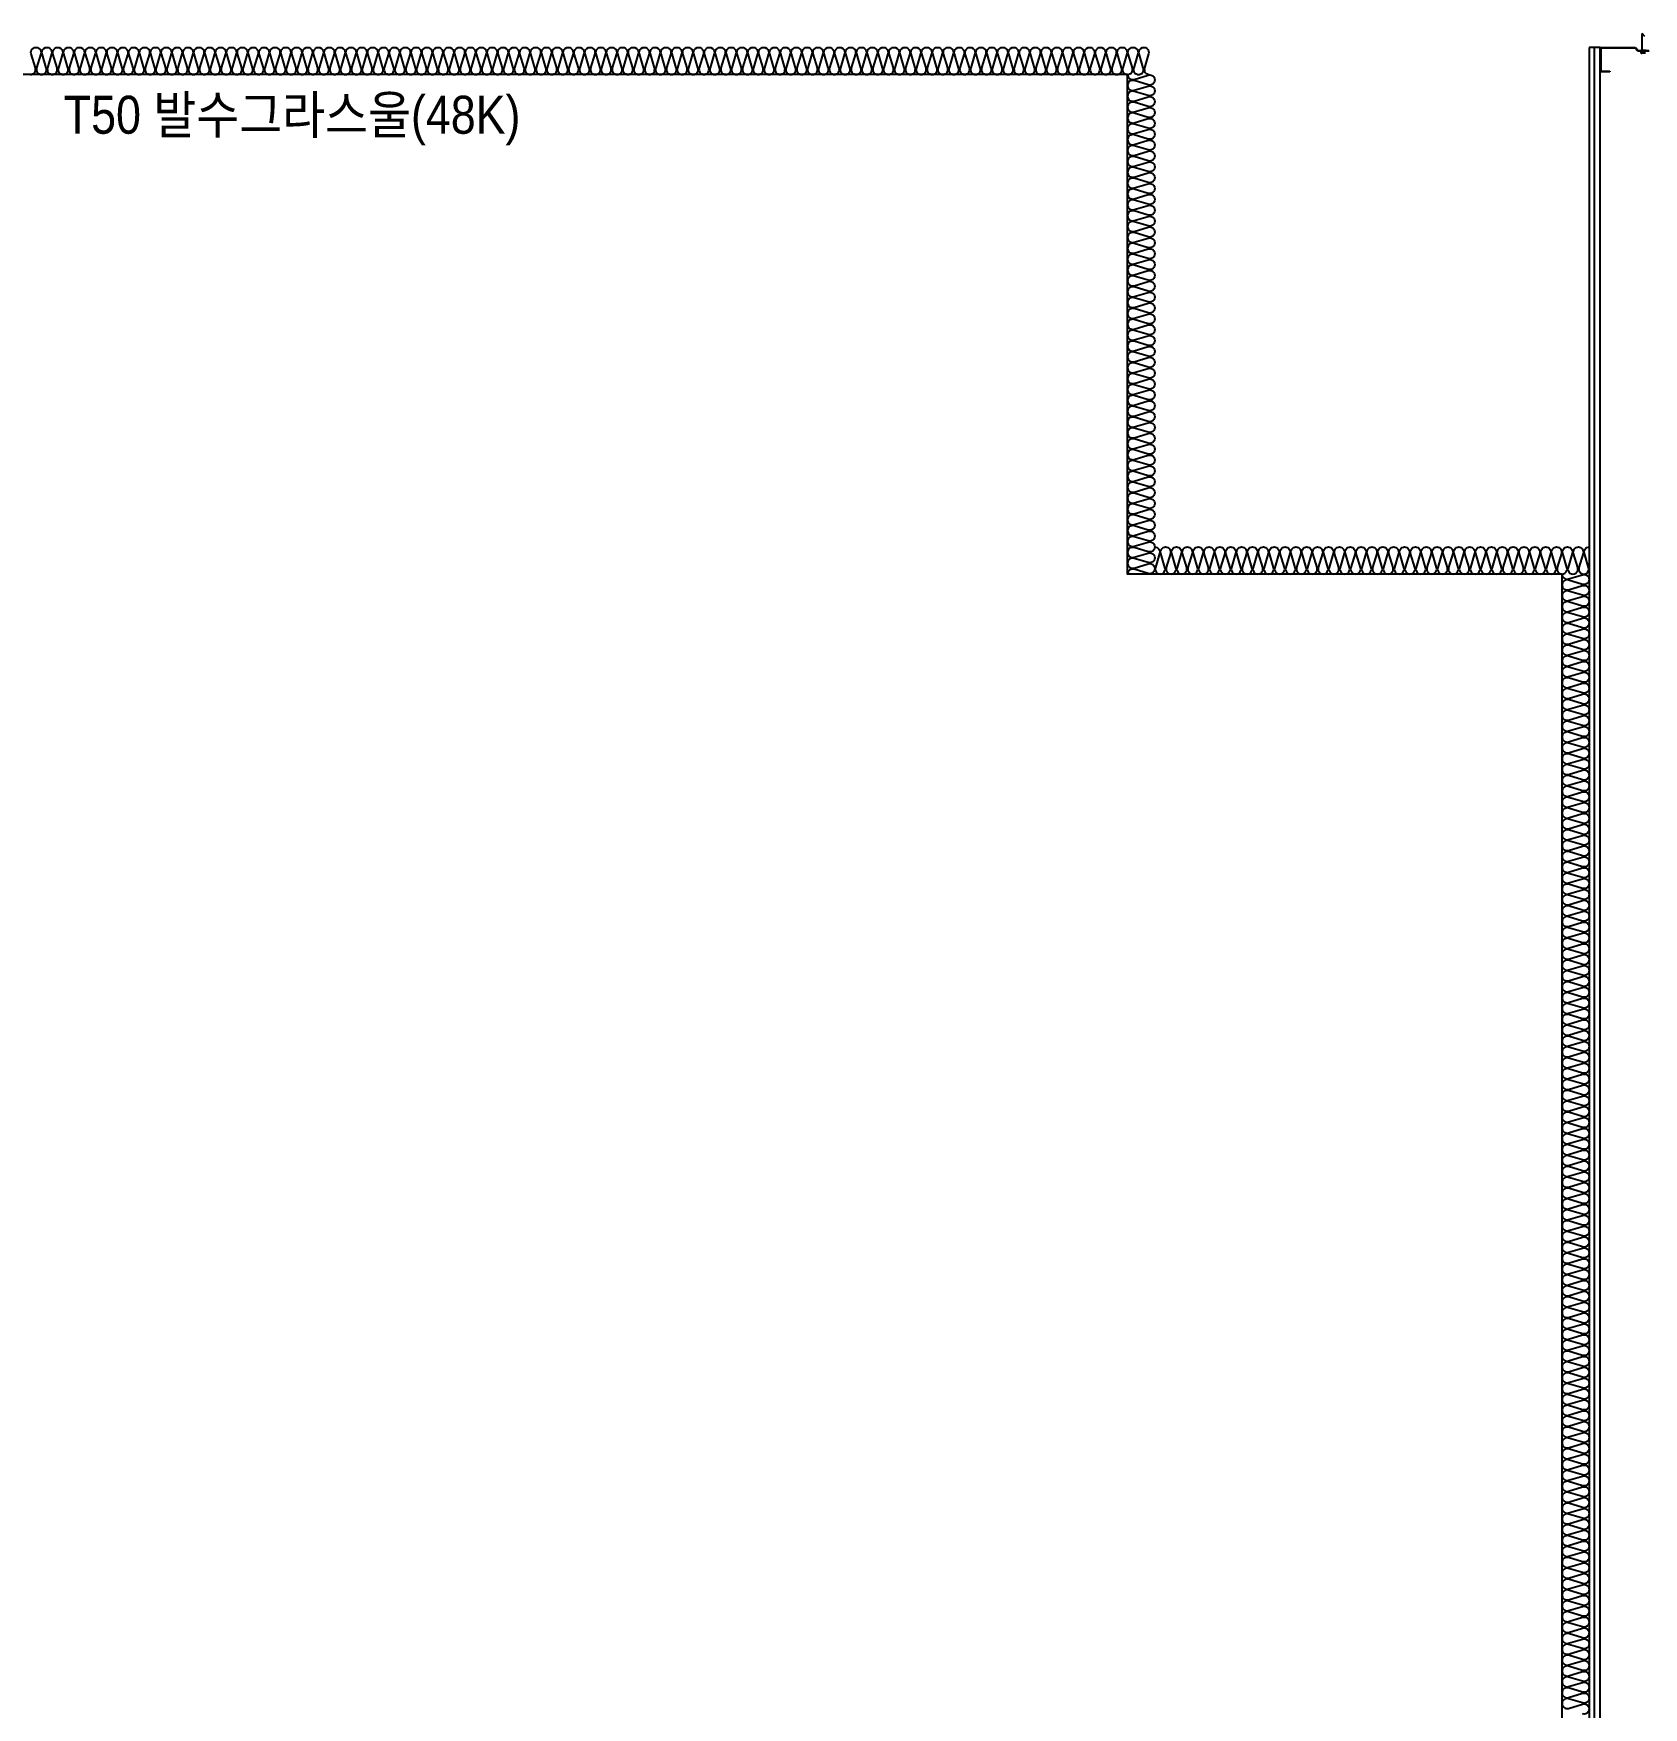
# Model space of a CAD drawing. Header units: millimetres. Extents: x 19868 to 801382, y -4805 to 85279.
# Drawn here: x 152174 to 155138, y 63842 to 66925 of the extents above; entities that cross this region are included whole.
import ezdxf
from ezdxf.enums import TextEntityAlignment as Align

# ---------------------------------------------------------------- set-up
doc = ezdxf.new("R2010")
doc.units = ezdxf.units.MM
doc.header["$LTSCALE"] = 250
for name, color, linetype in [('8입면선', 8, 'Continuous'), ('A-WALL-D', 7, 'Continuous'), ('GAGAM-DT', 7, 'Continuous'), ('ISL', 251, 'Continuous'), ('입면', 7, 'Continuous')]:
    doc.layers.add(name, color=color, linetype=linetype)
doc.layers.add('NOPLOT-단열', color=225, linetype='Continuous', plot=False)
doc.styles.add('Gdim', font='')
doc.styles.get('Gdim').set_extended_font_data('Dotum')

# ---------------------------------------------------------------- blocks, each defined once
blk = doc.blocks.new('*U114')
at = {"layer": '8입면선', "color": 8}
blk.add_line((3316397.6, 472011.4), (3316397.6, 478631.4), dxfattribs=at)
at = {"layer": 'A-WALL-D'}
for p, q in [((3316387.6, 478631.4), (3316387.6, 472011.4)), ((3316407.6, 478631.4), (3316387.6, 478631.4)), ((3316407.6, 472021.4), (3316407.6, 478631.4))]:
    blk.add_line(p, q, dxfattribs=at)
at = {"layer": 'GAGAM-DT', "color": 8}
for p, q in [((3316485.3, 478625.6), (3316485.3, 478657)), ((3316490.3, 478651.5), (3316485.3, 478657)), ((3316492.7, 478625.6), (3316482.8, 478625.6)), ((3316482.8, 478625.6), (3316482.8, 478622.1)), ((3316491.2, 478620.6), (3316484.3, 478620.6)), ((3316485.3, 478625.6), (3316485.3, 478620.6))]:
    blk.add_line(p, q, dxfattribs=at)
blk.add_arc((3316484.3, 478622.1), 1.51, 180, 270, dxfattribs=at)
at = {"layer": '입면', "color": 6}
for p, q in [((3316407.6, 478586.4), (3316407.6, 478631.4)), ((3316407.6, 478631.4), (3316472.9, 478631.4)), ((3316472.4, 478630.2), (3316408.8, 478630.2)), ((3316408.8, 478630.2), (3316408.8, 478587.6)), ((3316477.4, 478624.4), (3316472.4, 478630.2)), ((3316472.9, 478631.4), (3316477.9, 478625.6)), ((3316497.8, 478624.4), (3316477.4, 478624.4)), ((3316477.9, 478625.6), (3316497.3, 478625.6)), ((3316408.8, 478587.6), (3316425.4, 478587.6)), ((3316425.4, 478587.6), (3316425.4, 478586.4)), ((3316425.4, 478586.4), (3316407.6, 478586.4))]:
    blk.add_line(p, q, dxfattribs=at)

msp = doc.modelspace()

# ---------------------------------------------------------------- linework, layer by layer
at = {"layer": 'ISL'}
for points in [[(152168.2, 66848.9, 0.509267), (152177, 66861.1), (152169.4, 66886.8, -1.372593), (152187, 66886.8), (152179.4, 66861.1, 0.509267), (152188.2, 66848.9, 0.509267), (152197, 66861.1), (152189.4, 66886.8, -1.372593), (152207, 66886.8), (152199.4, 66861.1, 0.509267), (152208.2, 66848.9, 0.509267), (152217, 66861.1), (152209.4, 66886.8, -1.372593), (152227, 66886.8), (152219.4, 66861.1, 0.509267), (152228.2, 66848.9, 0.509267), (152237, 66861.1), (152229.4, 66886.8, -1.372593), (152247, 66886.8), (152239.4, 66861.1, 0.509267), (152248.2, 66848.9, 0.509267), (152257, 66861.1), (152249.4, 66886.8, -1.372593), (152267, 66886.8), (152259.4, 66861.1, 0.509267), (152268.2, 66848.9, 0.509267), (152277, 66861.1), (152269.4, 66886.8, -1.372593), (152287, 66886.8), (152279.4, 66861.1, 0.509267), (152288.2, 66848.9, 0.509267), (152297, 66861.1), (152289.4, 66886.8, -1.372593), (152307, 66886.8), (152299.4, 66861.1, 0.509267), (152308.2, 66848.9, 0.509267), (152317, 66861.1), (152309.4, 66886.8, -1.372593), (152327, 66886.8), (152319.4, 66861.1, 0.509267), (152328.2, 66848.9, 0.509267), (152337, 66861.1), (152329.4, 66886.8, -1.372593), (152347, 66886.8), (152339.4, 66861.1, 0.509267), (152348.2, 66848.9, 0.509267), (152357, 66861.1), (152349.4, 66886.8, -1.372593), (152367, 66886.8), (152359.4, 66861.1, 0.509267), (152368.2, 66848.9, 0.509267), (152377, 66861.1), (152369.4, 66886.8, -1.372593), (152387, 66886.8), (152379.4, 66861.1, 0.509267), (152388.2, 66848.9, 0.509267), (152397, 66861.1), (152389.4, 66886.8, -1.372593), (152407, 66886.8), (152399.4, 66861.1, 0.509267), (152408.2, 66848.9, 0.509267), (152417, 66861.1), (152409.4, 66886.8, -1.372593), (152427, 66886.8), (152419.4, 66861.1, 0.509267), (152428.2, 66848.9, 0.509267), (152437, 66861.1), (152429.4, 66886.8, -1.372593), (152447, 66886.8), (152439.4, 66861.1, 0.509267), (152448.2, 66848.9, 0.509267), (152457, 66861.1), (152449.4, 66886.8, -1.372593), (152467, 66886.8), (152459.4, 66861.1, 0.509267), (152468.2, 66848.9, 0.509267), (152477, 66861.1), (152469.4, 66886.8, -1.372593), (152487, 66886.8), (152479.4, 66861.1, 0.509267), (152488.2, 66848.9, 0.509267), (152497, 66861.1), (152489.4, 66886.8, -1.372593), (152507, 66886.8), (152499.4, 66861.1, 0.509267), (152508.2, 66848.9, 0.509267), (152517, 66861.1), (152509.4, 66886.8, -1.372593), (152527, 66886.8), (152519.4, 66861.1, 0.509267), (152528.2, 66848.9, 0.509267), (152537, 66861.1), (152529.4, 66886.8, -1.372593), (152547, 66886.8), (152539.4, 66861.1, 0.509267), (152548.2, 66848.9, 0.509267), (152557, 66861.1), (152549.4, 66886.8, -1.372593), (152567, 66886.8), (152559.4, 66861.1, 0.509267), (152568.2, 66848.9, 0.509267), (152577, 66861.1), (152569.4, 66886.8, -1.372593), (152587, 66886.8), (152579.4, 66861.1, 0.509267), (152588.2, 66848.9, 0.509267), (152597, 66861.1), (152589.4, 66886.8, -1.372593), (152607, 66886.8), (152599.4, 66861.1, 0.509267), (152608.2, 66848.9, 0.509267), (152617, 66861.1), (152609.4, 66886.8, -1.372593), (152627, 66886.8), (152619.4, 66861.1, 0.509267), (152628.2, 66848.9, 0.509267), (152637, 66861.1), (152629.4, 66886.8, -1.372593), (152647, 66886.8), (152639.4, 66861.1, 0.509267), (152648.2, 66848.9, 0.509267), (152657, 66861.1), (152649.4, 66886.8, -1.372593), (152667, 66886.8), (152659.4, 66861.1, 0.509267), (152668.2, 66848.9, 0.509267), (152677, 66861.1), (152669.4, 66886.8, -1.372593), (152687, 66886.8), (152679.4, 66861.1, 0.509267), (152688.2, 66848.9, 0.509267), (152697, 66861.1), (152689.4, 66886.8, -1.372593), (152707, 66886.8), (152699.4, 66861.1, 0.509267), (152708.2, 66848.9, 0.509267), (152717, 66861.1), (152709.4, 66886.8, -1.372593), (152727, 66886.8), (152719.4, 66861.1, 0.509267), (152728.2, 66848.9, 0.509267), (152737, 66861.1), (152729.4, 66886.8, -1.372593), (152747, 66886.8), (152739.4, 66861.1, 0.509267), (152748.2, 66848.9, 0.509267), (152757, 66861.1), (152749.4, 66886.8, -1.372593), (152767, 66886.8), (152759.4, 66861.1, 0.509267), (152768.2, 66848.9, 0.509267), (152777, 66861.1), (152769.4, 66886.8, -1.372593), (152787, 66886.8), (152779.4, 66861.1, 0.509267), (152788.2, 66848.9, 0.509267), (152797, 66861.1), (152789.4, 66886.8, -1.372593), (152807, 66886.8), (152799.4, 66861.1, 0.509267), (152808.2, 66848.9, 0.509267), (152817, 66861.1), (152809.4, 66886.8, -1.372593), (152827, 66886.8), (152819.4, 66861.1, 0.509267), (152828.2, 66848.9, 0.509267), (152837, 66861.1), (152829.4, 66886.8, -1.372593), (152847, 66886.8), (152839.4, 66861.1, 0.509267), (152848.2, 66848.9, 0.509267), (152857, 66861.1), (152849.4, 66886.8, -1.372593), (152867, 66886.8), (152859.4, 66861.1, 0.509267), (152868.2, 66848.9, 0.509267), (152877, 66861.1), (152869.4, 66886.8, -1.372593), (152887, 66886.8), (152879.4, 66861.1, 0.509267), (152888.2, 66848.9, 0.509267), (152897, 66861.1), (152889.4, 66886.8, -1.372593), (152907, 66886.8), (152899.4, 66861.1, 0.509267), (152908.2, 66848.9, 0.509267), (152917, 66861.1), (152909.4, 66886.8, -1.372593), (152927, 66886.8), (152919.4, 66861.1, 0.509267), (152928.2, 66848.9, 0.509267), (152937, 66861.1), (152929.4, 66886.8, -1.372593), (152947, 66886.8), (152939.4, 66861.1, 0.509267), (152948.2, 66848.9, 0.509267), (152957, 66861.1), (152949.4, 66886.8, -1.372593), (152967, 66886.8), (152959.4, 66861.1, 0.509267), (152968.2, 66848.9, 0.509267), (152977, 66861.1), (152969.4, 66886.8, -1.372593), (152987, 66886.8), (152979.4, 66861.1, 0.509267), (152988.2, 66848.9, 0.509267), (152997, 66861.1), (152989.4, 66886.8, -1.372593), (153007, 66886.8), (152999.4, 66861.1, 0.509267), (153008.2, 66848.9, 0.509267), (153017, 66861.1), (153009.4, 66886.8, -1.372593), (153027, 66886.8), (153019.4, 66861.1, 0.509267), (153028.2, 66848.9, 0.509267), (153037, 66861.1), (153029.4, 66886.8, -1.372593), (153047, 66886.8), (153039.4, 66861.1, 0.509267), (153048.2, 66848.9, 0.509267), (153057, 66861.1), (153049.4, 66886.8, -1.372593), (153067, 66886.8), (153059.4, 66861.1, 0.509267), (153068.2, 66848.9, 0.509267), (153077, 66861.1), (153069.4, 66886.8, -1.372593), (153087, 66886.8), (153079.4, 66861.1, 0.509267), (153088.2, 66848.9, 0.509267), (153097, 66861.1), (153089.4, 66886.8, -1.372593), (153107, 66886.8), (153099.4, 66861.1, 0.509267), (153108.2, 66848.9, 0.509267), (153117, 66861.1), (153109.4, 66886.8, -1.372593), (153127, 66886.8), (153119.4, 66861.1, 0.509267), (153128.2, 66848.9, 0.509267), (153137, 66861.1), (153129.4, 66886.8, -1.372593), (153147, 66886.8), (153139.4, 66861.1, 0.509267), (153148.2, 66848.9, 0.509267), (153157, 66861.1), (153149.4, 66886.8, -1.372593), (153167, 66886.8), (153159.4, 66861.1, 0.509267), (153168.2, 66848.9, 0.509267), (153177, 66861.1), (153169.4, 66886.8, -1.372593), (153187, 66886.8), (153179.4, 66861.1, 0.509267), (153188.2, 66848.9, 0.509267), (153197, 66861.1), (153189.4, 66886.8, -1.372593), (153207, 66886.8), (153199.4, 66861.1, 0.509267), (153208.2, 66848.9, 0.509267), (153217, 66861.1), (153209.4, 66886.8, -1.372593), (153227, 66886.8), (153219.4, 66861.1, 0.509267), (153228.2, 66848.9, 0.509267), (153237, 66861.1), (153229.4, 66886.8, -1.372593), (153247, 66886.8), (153239.4, 66861.1, 0.509267), (153248.2, 66848.9, 0.509267), (153257, 66861.1), (153249.4, 66886.8, -1.372593), (153267, 66886.8), (153259.4, 66861.1, 0.509267), (153268.2, 66848.9, 0.509267), (153277, 66861.1), (153269.4, 66886.8, -1.372593), (153287, 66886.8), (153279.4, 66861.1, 0.509267), (153288.2, 66848.9, 0.509267), (153297, 66861.1), (153289.4, 66886.8, -1.372593), (153307, 66886.8), (153299.4, 66861.1, 0.509267), (153308.2, 66848.9, 0.509267), (153317, 66861.1), (153309.4, 66886.8, -1.372593), (153327, 66886.8), (153319.4, 66861.1, 0.509267), (153328.2, 66848.9, 0.509267), (153337, 66861.1), (153329.4, 66886.8, -1.372593), (153347, 66886.8), (153339.4, 66861.1, 0.509267), (153348.2, 66848.9, 0.509267), (153357, 66861.1), (153349.4, 66886.8, -1.372593), (153367, 66886.8), (153359.4, 66861.1, 0.509267), (153368.2, 66848.9, 0.509267), (153377, 66861.1), (153369.4, 66886.8, -1.372593), (153387, 66886.8), (153379.4, 66861.1, 0.509267), (153388.2, 66848.9, 0.509267), (153397, 66861.1), (153389.4, 66886.8, -1.372593), (153407, 66886.8), (153399.4, 66861.1, 0.509267), (153408.2, 66848.9, 0.509267), (153417, 66861.1), (153409.4, 66886.8, -1.372593), (153427, 66886.8), (153419.4, 66861.1, 0.509267), (153428.2, 66848.9, 0.509267), (153437, 66861.1), (153429.4, 66886.8, -1.372593), (153447, 66886.8), (153439.4, 66861.1, 0.509267), (153448.2, 66848.9, 0.509267), (153457, 66861.1), (153449.4, 66886.8, -1.372593), (153467, 66886.8), (153459.4, 66861.1, 0.509267), (153468.2, 66848.9, 0.509267), (153477, 66861.1), (153469.4, 66886.8, -1.372593), (153487, 66886.8), (153479.4, 66861.1, 0.509267), (153488.2, 66848.9, 0.509267), (153497, 66861.1), (153489.4, 66886.8, -1.372593), (153507, 66886.8), (153499.4, 66861.1, 0.509267), (153508.2, 66848.9, 0.509267), (153517, 66861.1), (153509.4, 66886.8, -1.372593), (153527, 66886.8), (153519.4, 66861.1, 0.509267), (153528.2, 66848.9, 0.509267), (153537, 66861.1), (153529.4, 66886.8, -1.372593), (153547, 66886.8), (153539.4, 66861.1, 0.509267), (153548.2, 66848.9, 0.509267), (153557, 66861.1), (153549.4, 66886.8, -1.372593), (153567, 66886.8), (153559.4, 66861.1, 0.509267), (153568.2, 66848.9, 0.509267), (153577, 66861.1), (153569.4, 66886.8, -1.372593), (153587, 66886.8), (153579.4, 66861.1, 0.509267), (153588.2, 66848.9, 0.509267), (153597, 66861.1), (153589.4, 66886.8, -1.372593), (153607, 66886.8), (153599.4, 66861.1, 0.509267), (153608.2, 66848.9, 0.509267), (153617, 66861.1), (153609.4, 66886.8, -1.372593), (153627, 66886.8), (153619.4, 66861.1, 0.509267), (153628.2, 66848.9, 0.509267), (153637, 66861.1), (153629.4, 66886.8, -1.372593), (153647, 66886.8), (153639.4, 66861.1, 0.509267), (153648.2, 66848.9, 0.509267), (153657, 66861.1), (153649.4, 66886.8, -1.372593), (153667, 66886.8), (153659.4, 66861.1, 0.509267), (153668.2, 66848.9, 0.509267), (153677, 66861.1), (153669.4, 66886.8, -1.372593), (153687, 66886.8), (153679.4, 66861.1, 0.509267), (153688.2, 66848.9, 0.509267), (153697, 66861.1), (153689.4, 66886.8, -1.372593), (153707, 66886.8), (153699.4, 66861.1, 0.509267), (153708.2, 66848.9, 0.509267), (153717, 66861.1), (153709.4, 66886.8, -1.372593), (153727, 66886.8), (153719.4, 66861.1, 0.509267), (153728.2, 66848.9, 0.509267), (153737, 66861.1), (153729.4, 66886.8, -1.372593), (153747, 66886.8), (153739.4, 66861.1, 0.509267), (153748.2, 66848.9, 0.509267), (153757, 66861.1), (153749.4, 66886.8, -1.372593), (153767, 66886.8), (153759.4, 66861.1, 0.509267), (153768.2, 66848.9, 0.509267), (153777, 66861.1), (153769.4, 66886.8, -1.372593), (153787, 66886.8), (153779.4, 66861.1, 0.509267), (153788.2, 66848.9, 0.509267), (153797, 66861.1), (153789.4, 66886.8, -1.372593), (153807, 66886.8), (153799.4, 66861.1, 0.509267), (153808.2, 66848.9, 0.509267), (153817, 66861.1), (153809.4, 66886.8, -1.372593), (153827, 66886.8), (153819.4, 66861.1, 0.509267), (153828.2, 66848.9, 0.509267), (153837, 66861.1), (153829.4, 66886.8, -1.372593), (153847, 66886.8), (153839.4, 66861.1, 0.509267), (153848.2, 66848.9, 0.509267), (153857, 66861.1), (153849.4, 66886.8, -1.372593), (153867, 66886.8), (153859.4, 66861.1, 0.509267), (153868.2, 66848.9, 0.509267), (153877, 66861.1), (153869.4, 66886.8, -1.372593), (153887, 66886.8), (153879.4, 66861.1, 0.509267), (153888.2, 66848.9, 0.509267), (153897, 66861.1), (153889.4, 66886.8, -1.372593), (153907, 66886.8), (153899.4, 66861.1, 0.509267), (153908.2, 66848.9, 0.509267), (153917, 66861.1), (153909.4, 66886.8, -1.372593), (153927, 66886.8), (153919.4, 66861.1, 0.509267), (153928.2, 66848.9, 0.509267), (153937, 66861.1), (153929.4, 66886.8, -1.372593), (153947, 66886.8), (153939.4, 66861.1, 0.509267), (153948.2, 66848.9, 0.509267), (153957, 66861.1), (153949.4, 66886.8, -1.372593), (153967, 66886.8), (153959.4, 66861.1, 0.509267), (153968.2, 66848.9, 0.509267), (153977, 66861.1), (153969.4, 66886.8, -1.372593), (153987, 66886.8), (153979.4, 66861.1, 0.509267), (153988.2, 66848.9, 0.509267), (153997, 66861.1), (153989.4, 66886.8, -1.372593), (154007, 66886.8), (153999.4, 66861.1, 0.509267), (154008.2, 66848.9, 0.509267), (154017, 66861.1), (154009.4, 66886.8, -1.372593), (154027, 66886.8), (154019.4, 66861.1, 0.509267), (154028.2, 66848.9, 0.509267), (154037, 66861.1), (154029.4, 66886.8, -1.372593), (154047, 66886.8), (154039.4, 66861.1, 0.509267), (154048.2, 66848.9, 0.509267), (154057, 66861.1), (154049.4, 66886.8, -1.372593), (154067, 66886.8), (154059.4, 66861.1, 0.509267), (154068.2, 66848.9, 0.509267), (154077, 66861.1), (154069.4, 66886.8, -1.372593), (154087, 66886.8), (154079.4, 66861.1, 0.509267), (154088.2, 66848.9, 0.509267), (154097, 66861.1), (154089.4, 66886.8, -1.372593), (154107, 66886.8), (154099.4, 66861.1, 0.509267), (154108.2, 66848.9, 0.509267), (154117, 66861.1), (154109.4, 66886.8, -1.372593), (154127, 66886.8), (154119.4, 66861.1, 0.509267), (154128.2, 66848.9, 0.509267), (154137, 66861.1), (154129.4, 66886.8, -1.372593), (154147, 66886.8), (154139.4, 66861.1, 0.509267), (154148.2, 66848.9, 0.509267), (154157, 66861.1), (154149.4, 66886.8, -1.372593), (154167, 66886.8), (154159.4, 66861.1, 0.509267), (154168.2, 66848.9, 0.509267), (154177, 66861.1), (154169.4, 66886.8, -1.372593), (154187, 66886.8), (154179.4, 66861.1, 0.509267), (154188.2, 66848.9, 0.509267), (154197, 66861.1), (154189.4, 66886.8, -1.372593), (154207, 66886.8), (154199.4, 66861.1, 0.509267), (154208.2, 66848.9, 0.509267), (154217, 66861.1), (154209.4, 66886.8, -1.372593), (154227, 66886.8), (154219.4, 66861.1, 0.509267), (154228.2, 66848.9)], [(154188.2, 66848.9, 0.509267), (154200.3, 66840.1), (154226.1, 66847.8, -1.372593), (154226.1, 66830.1), (154200.3, 66837.8, 0.509267), (154188.2, 66828.9, 0.509267), (154200.3, 66820.1), (154226.1, 66827.8, -1.372593), (154226.1, 66810.1), (154200.3, 66817.8, 0.509267), (154188.2, 66808.9, 0.509267), (154200.3, 66800.1), (154226.1, 66807.8, -1.372593), (154226.1, 66790.1), (154200.3, 66797.8, 0.509267), (154188.2, 66788.9, 0.509267), (154200.3, 66780.1), (154226.1, 66787.8, -1.372593), (154226.1, 66770.1), (154200.3, 66777.8, 0.509267), (154188.2, 66768.9, 0.509267), (154200.3, 66760.1), (154226.1, 66767.8, -1.372593), (154226.1, 66750.1), (154200.3, 66757.8, 0.509267), (154188.2, 66748.9, 0.509267), (154200.3, 66740.1), (154226.1, 66747.8, -1.372593), (154226.1, 66730.1), (154200.3, 66737.8, 0.509267), (154188.2, 66728.9, 0.509267), (154200.3, 66720.1), (154226.1, 66727.8, -1.372593), (154226.1, 66710.1), (154200.3, 66717.8, 0.509267), (154188.2, 66708.9, 0.509267), (154200.3, 66700.1), (154226.1, 66707.8, -1.372593), (154226.1, 66690.1), (154200.3, 66697.8, 0.509267), (154188.2, 66688.9, 0.509267), (154200.3, 66680.1), (154226.1, 66687.8, -1.372593), (154226.1, 66670.1), (154200.3, 66677.8, 0.509267), (154188.2, 66668.9, 0.509267), (154200.3, 66660.1), (154226.1, 66667.8, -1.372593), (154226.1, 66650.1), (154200.3, 66657.8, 0.509267), (154188.2, 66648.9, 0.509267), (154200.3, 66640.1), (154226.1, 66647.8, -1.372593), (154226.1, 66630.1), (154200.3, 66637.8, 0.509267), (154188.2, 66628.9, 0.509267), (154200.3, 66620.1), (154226.1, 66627.8, -1.372593), (154226.1, 66610.1), (154200.3, 66617.8, 0.509267), (154188.2, 66608.9, 0.509267), (154200.3, 66600.1), (154226.1, 66607.8, -1.372593), (154226.1, 66590.1), (154200.3, 66597.8, 0.509267), (154188.2, 66588.9, 0.509267), (154200.3, 66580.1), (154226.1, 66587.8, -1.372593), (154226.1, 66570.1), (154200.3, 66577.8, 0.509267), (154188.2, 66568.9, 0.509267), (154200.3, 66560.1), (154226.1, 66567.8, -1.372593), (154226.1, 66550.1), (154200.3, 66557.8, 0.509267), (154188.2, 66548.9, 0.509267), (154200.3, 66540.1), (154226.1, 66547.8, -1.372593), (154226.1, 66530.1), (154200.3, 66537.8, 0.509267), (154188.2, 66528.9, 0.509267), (154200.3, 66520.1), (154226.1, 66527.8, -1.372593), (154226.1, 66510.1), (154200.3, 66517.8, 0.509267), (154188.2, 66508.9, 0.509267), (154200.3, 66500.1), (154226.1, 66507.8, -1.372593), (154226.1, 66490.1), (154200.3, 66497.8, 0.509267), (154188.2, 66488.9, 0.509267), (154200.3, 66480.1), (154226.1, 66487.8, -1.372593), (154226.1, 66470.1), (154200.3, 66477.8, 0.509267), (154188.2, 66468.9, 0.509267), (154200.3, 66460.1), (154226.1, 66467.8, -1.372593), (154226.1, 66450.1), (154200.3, 66457.8, 0.509267), (154188.2, 66448.9, 0.509267), (154200.3, 66440.1), (154226.1, 66447.8, -1.372593), (154226.1, 66430.1), (154200.3, 66437.8, 0.509267), (154188.2, 66428.9, 0.509267), (154200.3, 66420.1), (154226.1, 66427.8, -1.372593), (154226.1, 66410.1), (154200.3, 66417.8, 0.509267), (154188.2, 66408.9, 0.509267), (154200.3, 66400.1), (154226.1, 66407.8, -1.372593), (154226.1, 66390.1), (154200.3, 66397.8, 0.509267), (154188.2, 66388.9, 0.509267), (154200.3, 66380.1), (154226.1, 66387.8, -1.372593), (154226.1, 66370.1), (154200.3, 66377.8, 0.509267), (154188.2, 66368.9, 0.509267), (154200.3, 66360.1), (154226.1, 66367.8, -1.372593), (154226.1, 66350.1), (154200.3, 66357.8, 0.509267), (154188.2, 66348.9, 0.509267), (154200.3, 66340.1), (154226.1, 66347.8, -1.372593), (154226.1, 66330.1), (154200.3, 66337.8, 0.509267), (154188.2, 66328.9, 0.509267), (154200.3, 66320.1), (154226.1, 66327.8, -1.372593), (154226.1, 66310.1), (154200.3, 66317.8, 0.509267), (154188.2, 66308.9, 0.509267), (154200.3, 66300.1), (154226.1, 66307.8, -1.372593), (154226.1, 66290.1), (154200.3, 66297.8, 0.509267), (154188.2, 66288.9, 0.509267), (154200.3, 66280.1), (154226.1, 66287.8, -1.372593), (154226.1, 66270.1), (154200.3, 66277.8, 0.509267), (154188.2, 66268.9, 0.509267), (154200.3, 66260.1), (154226.1, 66267.8, -1.372593), (154226.1, 66250.1), (154200.3, 66257.8, 0.509267), (154188.2, 66248.9, 0.509267), (154200.3, 66240.1), (154226.1, 66247.8, -1.372593), (154226.1, 66230.1), (154200.3, 66237.8, 0.509267), (154188.2, 66228.9, 0.509267), (154200.3, 66220.1), (154226.1, 66227.8, -1.372593), (154226.1, 66210.1), (154200.3, 66217.8, 0.509267), (154188.2, 66208.9, 0.509267), (154200.3, 66200.1), (154226.1, 66207.8, -1.372593), (154226.1, 66190.1), (154200.3, 66197.8, 0.509267), (154188.2, 66188.9, 0.509267), (154200.3, 66180.1), (154226.1, 66187.8, -1.372593), (154226.1, 66170.1), (154200.3, 66177.8, 0.509267), (154188.2, 66168.9, 0.509267), (154200.3, 66160.1), (154226.1, 66167.8, -1.372593), (154226.1, 66150.1), (154200.3, 66157.8, 0.509267), (154188.2, 66148.9, 0.509267), (154200.3, 66140.1), (154226.1, 66147.8, -1.372593), (154226.1, 66130.1), (154200.3, 66137.8, 0.509267), (154188.2, 66128.9, 0.509267), (154200.3, 66120.1), (154226.1, 66127.8, -1.372593), (154226.1, 66110.1), (154200.3, 66117.8, 0.509267), (154188.2, 66108.9, 0.509267), (154200.3, 66100.1), (154226.1, 66107.8, -1.372593), (154226.1, 66090.1), (154200.3, 66097.8, 0.509267), (154188.2, 66088.9, 0.509267), (154200.3, 66080.1), (154226.1, 66087.8, -1.372593), (154226.1, 66070.1), (154200.3, 66077.8, 0.509267), (154188.2, 66068.9, 0.509267), (154200.3, 66060.1), (154226.1, 66067.8, -1.372593), (154226.1, 66050.1), (154200.3, 66057.8, 0.509267), (154188.2, 66048.9, 0.509267), (154200.3, 66040.1), (154226.1, 66047.8, -1.372593), (154226.1, 66030.1), (154200.3, 66037.8, 0.509267), (154188.2, 66028.9, 0.509267), (154200.3, 66020.1), (154226.1, 66027.8, -1.372593), (154226.1, 66010.1), (154200.3, 66017.8, 0.509267), (154188.2, 66008.9, 0.509267), (154200.3, 66000.1), (154226.1, 66007.8, -1.372593), (154226.1, 65990.1), (154200.3, 65997.8, 0.509267), (154188.2, 65988.9, 0.509267), (154200.3, 65980.1), (154226.1, 65987.8, -1.372593), (154226.1, 65970.1), (154200.3, 65977.8, 0.509267), (154188.2, 65968.9, 0.509267), (154200.3, 65960.1), (154226.1, 65967.8, -1.372593), (154226.1, 65950.1), (154200.3, 65957.8, 0.509267), (154188.2, 65948.9, 0.509267), (154200.3, 65940.1), (154226.1, 65947.8, -1.372593), (154226.1, 65930.1), (154200.3, 65937.8, 0.509267), (154188.2, 65928.9)], [(154238.2, 65978.9, -0.509267), (154247, 65966.8), (154239.4, 65941.1, 1.372593), (154257, 65941.1), (154249.4, 65966.8, -0.509267), (154258.2, 65978.9, -0.509267), (154267, 65966.8), (154259.4, 65941.1, 1.372593), (154277, 65941.1), (154269.4, 65966.8, -0.509267), (154278.2, 65978.9, -0.509267), (154287, 65966.8), (154279.4, 65941.1, 1.372593), (154297, 65941.1), (154289.4, 65966.8, -0.509267), (154298.2, 65978.9, -0.509267), (154307, 65966.8), (154299.4, 65941.1, 1.372593), (154317, 65941.1), (154309.4, 65966.8, -0.509267), (154318.2, 65978.9, -0.509267), (154327, 65966.8), (154319.4, 65941.1, 1.372593), (154337, 65941.1), (154329.4, 65966.8, -0.509267), (154338.2, 65978.9, -0.509267), (154347, 65966.8), (154339.4, 65941.1, 1.372593), (154357, 65941.1), (154349.4, 65966.8, -0.509267), (154358.2, 65978.9, -0.509267), (154367, 65966.8), (154359.4, 65941.1, 1.372593), (154377, 65941.1), (154369.4, 65966.8, -0.509267), (154378.2, 65978.9, -0.509267), (154387, 65966.8), (154379.4, 65941.1, 1.372593), (154397, 65941.1), (154389.4, 65966.8, -0.509267), (154398.2, 65978.9, -0.509267), (154407, 65966.8), (154399.4, 65941.1, 1.372593), (154417, 65941.1), (154409.4, 65966.8, -0.509267), (154418.2, 65978.9, -0.509267), (154427, 65966.8), (154419.4, 65941.1, 1.372593), (154437, 65941.1), (154429.4, 65966.8, -0.509267), (154438.2, 65978.9, -0.509267), (154447, 65966.8), (154439.4, 65941.1, 1.372593), (154457, 65941.1), (154449.4, 65966.8, -0.509267), (154458.2, 65978.9, -0.509267), (154467, 65966.8), (154459.4, 65941.1, 1.372593), (154477, 65941.1), (154469.4, 65966.8, -0.509267), (154478.2, 65978.9, -0.509267), (154487, 65966.8), (154479.4, 65941.1, 1.372593), (154497, 65941.1), (154489.4, 65966.8, -0.509267), (154498.2, 65978.9, -0.509267), (154507, 65966.8), (154499.4, 65941.1, 1.372593), (154517, 65941.1), (154509.4, 65966.8, -0.509267), (154518.2, 65978.9, -0.509267), (154527, 65966.8), (154519.4, 65941.1, 1.372593), (154537, 65941.1), (154529.4, 65966.8, -0.509267), (154538.2, 65978.9, -0.509267), (154547, 65966.8), (154539.4, 65941.1, 1.372593), (154557, 65941.1), (154549.4, 65966.8, -0.509267), (154558.2, 65978.9, -0.509267), (154567, 65966.8), (154559.4, 65941.1, 1.372593), (154577, 65941.1), (154569.4, 65966.8, -0.509267), (154578.2, 65978.9, -0.509267), (154587, 65966.8), (154579.4, 65941.1, 1.372593), (154597, 65941.1), (154589.4, 65966.8, -0.509267), (154598.2, 65978.9, -0.509267), (154607, 65966.8), (154599.4, 65941.1, 1.372593), (154617, 65941.1), (154609.4, 65966.8, -0.509267), (154618.2, 65978.9, -0.509267), (154627, 65966.8), (154619.4, 65941.1, 1.372593), (154637, 65941.1), (154629.4, 65966.8, -0.509267), (154638.2, 65978.9, -0.509267), (154647, 65966.8), (154639.4, 65941.1, 1.372593), (154657, 65941.1), (154649.4, 65966.8, -0.509267), (154658.2, 65978.9, -0.509267), (154667, 65966.8), (154659.4, 65941.1, 1.372593), (154677, 65941.1), (154669.4, 65966.8, -0.509267), (154678.2, 65978.9, -0.509267), (154687, 65966.8), (154679.4, 65941.1, 1.372593), (154697, 65941.1), (154689.4, 65966.8, -0.509267), (154698.2, 65978.9, -0.509267), (154707, 65966.8), (154699.4, 65941.1, 1.372593), (154717, 65941.1), (154709.4, 65966.8, -0.509267), (154718.2, 65978.9, -0.509267), (154727, 65966.8), (154719.4, 65941.1, 1.372593), (154737, 65941.1), (154729.4, 65966.8, -0.509267), (154738.2, 65978.9, -0.509267), (154747, 65966.8), (154739.4, 65941.1, 1.372593), (154757, 65941.1), (154749.4, 65966.8, -0.509267), (154758.2, 65978.9, -0.509267), (154767, 65966.8), (154759.4, 65941.1, 1.372593), (154777, 65941.1), (154769.4, 65966.8, -0.509267), (154778.2, 65978.9, -0.509267), (154787, 65966.8), (154779.4, 65941.1, 1.372593), (154797, 65941.1), (154789.4, 65966.8, -0.509267), (154798.2, 65978.9, -0.509267), (154807, 65966.8), (154799.4, 65941.1, 1.372593), (154817, 65941.1), (154809.4, 65966.8, -0.509267), (154818.2, 65978.9, -0.509267), (154827, 65966.8), (154819.4, 65941.1, 1.372593), (154837, 65941.1), (154829.4, 65966.8, -0.509267), (154838.2, 65978.9, -0.509267), (154847, 65966.8), (154839.4, 65941.1, 1.372593), (154857, 65941.1), (154849.4, 65966.8, -0.509267), (154858.2, 65978.9, -0.509267), (154867, 65966.8), (154859.4, 65941.1, 1.372593), (154877, 65941.1), (154869.4, 65966.8, -0.509267), (154878.2, 65978.9, -0.509267), (154887, 65966.8), (154879.4, 65941.1, 1.372593), (154897, 65941.1), (154889.4, 65966.8, -0.509267), (154898.2, 65978.9, -0.509267), (154907, 65966.8), (154899.4, 65941.1, 1.372593), (154917, 65941.1), (154909.4, 65966.8, -0.509267), (154918.2, 65978.9, -0.509267), (154927, 65966.8), (154919.4, 65941.1, 1.372593), (154937, 65941.1), (154929.4, 65966.8, -0.509267), (154938.2, 65978.9, -0.509267), (154947, 65966.8), (154939.4, 65941.1, 1.372593), (154957, 65941.1), (154949.4, 65966.8, -0.509267), (154958.2, 65978.9, -0.509267), (154967, 65966.8), (154959.4, 65941.1, 1.372593), (154977, 65941.1), (154969.4, 65966.8, -0.509267), (154978.2, 65978.9, -0.509267), (154987, 65966.8), (154979.4, 65941.1, 1.372593), (154997, 65941.1), (154989.4, 65966.8, -0.509267), (154998.2, 65978.9, -0.509267), (155007, 65966.8), (154999.4, 65941.1, 1.372593), (155017, 65941.1), (155009.4, 65966.8, -0.509267), (155018.2, 65978.9, -0.509267), (155027, 65966.8), (155019.4, 65941.1, 1.372593), (155037, 65941.1), (155029.4, 65966.8, -0.509267), (155038.2, 65978.9)], [(154988.2, 65928.9, 0.509267), (155000.3, 65920.1), (155026.1, 65927.8, -1.372593), (155026.1, 65910.1), (155000.3, 65917.8, 0.509267), (154988.2, 65908.9, 0.509267), (155000.3, 65900.1), (155026.1, 65907.8, -1.372593), (155026.1, 65890.1), (155000.3, 65897.8, 0.509267), (154988.2, 65888.9, 0.509267), (155000.3, 65880.1), (155026.1, 65887.8, -1.372593), (155026.1, 65870.1), (155000.3, 65877.8, 0.509267), (154988.2, 65868.9, 0.509267), (155000.3, 65860.1), (155026.1, 65867.8, -1.372593), (155026.1, 65850.1), (155000.3, 65857.8, 0.509267), (154988.2, 65848.9, 0.509267), (155000.3, 65840.1), (155026.1, 65847.8, -1.372593), (155026.1, 65830.1), (155000.3, 65837.8, 0.509267), (154988.2, 65828.9, 0.509267), (155000.3, 65820.1), (155026.1, 65827.8, -1.372593), (155026.1, 65810.1), (155000.3, 65817.8, 0.509267), (154988.2, 65808.9, 0.509267), (155000.3, 65800.1), (155026.1, 65807.8, -1.372593), (155026.1, 65790.1), (155000.3, 65797.8, 0.509267), (154988.2, 65788.9, 0.509267), (155000.3, 65780.1), (155026.1, 65787.8, -1.372593), (155026.1, 65770.1), (155000.3, 65777.8, 0.509267), (154988.2, 65768.9, 0.509267), (155000.3, 65760.1), (155026.1, 65767.8, -1.372593), (155026.1, 65750.1), (155000.3, 65757.8, 0.509267), (154988.2, 65748.9, 0.509267), (155000.3, 65740.1), (155026.1, 65747.8, -1.372593), (155026.1, 65730.1), (155000.3, 65737.8, 0.509267), (154988.2, 65728.9, 0.509267), (155000.3, 65720.1), (155026.1, 65727.8, -1.372593), (155026.1, 65710.1), (155000.3, 65717.8, 0.509267), (154988.2, 65708.9, 0.509267), (155000.3, 65700.1), (155026.1, 65707.8, -1.372593), (155026.1, 65690.1), (155000.3, 65697.8, 0.509267), (154988.2, 65688.9, 0.509267), (155000.3, 65680.1), (155026.1, 65687.8, -1.372593), (155026.1, 65670.1), (155000.3, 65677.8, 0.509267), (154988.2, 65668.9, 0.509267), (155000.3, 65660.1), (155026.1, 65667.8, -1.372593), (155026.1, 65650.1), (155000.3, 65657.8, 0.509267), (154988.2, 65648.9, 0.509267), (155000.3, 65640.1), (155026.1, 65647.8, -1.372593), (155026.1, 65630.1), (155000.3, 65637.8, 0.509267), (154988.2, 65628.9, 0.509267), (155000.3, 65620.1), (155026.1, 65627.8, -1.372593), (155026.1, 65610.1), (155000.3, 65617.8, 0.509267), (154988.2, 65608.9, 0.509267), (155000.3, 65600.1), (155026.1, 65607.8, -1.372593), (155026.1, 65590.1), (155000.3, 65597.8, 0.509267), (154988.2, 65588.9, 0.509267), (155000.3, 65580.1), (155026.1, 65587.8, -1.372593), (155026.1, 65570.1), (155000.3, 65577.8, 0.509267), (154988.2, 65568.9, 0.509267), (155000.3, 65560.1), (155026.1, 65567.8, -1.372593), (155026.1, 65550.1), (155000.3, 65557.8, 0.509267), (154988.2, 65548.9, 0.509267), (155000.3, 65540.1), (155026.1, 65547.8, -1.372593), (155026.1, 65530.1), (155000.3, 65537.8, 0.509267), (154988.2, 65528.9, 0.509267), (155000.3, 65520.1), (155026.1, 65527.8, -1.372593), (155026.1, 65510.1), (155000.3, 65517.8, 0.509267), (154988.2, 65508.9, 0.509267), (155000.3, 65500.1), (155026.1, 65507.8, -1.372593), (155026.1, 65490.1), (155000.3, 65497.8, 0.509267), (154988.2, 65488.9, 0.509267), (155000.3, 65480.1), (155026.1, 65487.8, -1.372593), (155026.1, 65470.1), (155000.3, 65477.8, 0.509267), (154988.2, 65468.9, 0.509267), (155000.3, 65460.1), (155026.1, 65467.8, -1.372593), (155026.1, 65450.1), (155000.3, 65457.8, 0.509267), (154988.2, 65448.9, 0.509267), (155000.3, 65440.1), (155026.1, 65447.8, -1.372593), (155026.1, 65430.1), (155000.3, 65437.8, 0.509267), (154988.2, 65428.9, 0.509267), (155000.3, 65420.1), (155026.1, 65427.8, -1.372593), (155026.1, 65410.1), (155000.3, 65417.8, 0.509267), (154988.2, 65408.9, 0.509267), (155000.3, 65400.1), (155026.1, 65407.8, -1.372593), (155026.1, 65390.1), (155000.3, 65397.8, 0.509267), (154988.2, 65388.9, 0.509267), (155000.3, 65380.1), (155026.1, 65387.8, -1.372593), (155026.1, 65370.1), (155000.3, 65377.8, 0.509267), (154988.2, 65368.9, 0.509267), (155000.3, 65360.1), (155026.1, 65367.8, -1.372593), (155026.1, 65350.1), (155000.3, 65357.8, 0.509267), (154988.2, 65348.9, 0.509267), (155000.3, 65340.1), (155026.1, 65347.8, -1.372593), (155026.1, 65330.1), (155000.3, 65337.8, 0.509267), (154988.2, 65328.9, 0.509267), (155000.3, 65320.1), (155026.1, 65327.8, -1.372593), (155026.1, 65310.1), (155000.3, 65317.8, 0.509267), (154988.2, 65308.9, 0.509267), (155000.3, 65300.1), (155026.1, 65307.8, -1.372593), (155026.1, 65290.1), (155000.3, 65297.8, 0.509267), (154988.2, 65288.9, 0.509267), (155000.3, 65280.1), (155026.1, 65287.8, -1.372593), (155026.1, 65270.1), (155000.3, 65277.8, 0.509267), (154988.2, 65268.9, 0.509267), (155000.3, 65260.1), (155026.1, 65267.8, -1.372593), (155026.1, 65250.1), (155000.3, 65257.8, 0.509267), (154988.2, 65248.9, 0.509267), (155000.3, 65240.1), (155026.1, 65247.8, -1.372593), (155026.1, 65230.1), (155000.3, 65237.8, 0.509267), (154988.2, 65228.9, 0.509267), (155000.3, 65220.1), (155026.1, 65227.8, -1.372593), (155026.1, 65210.1), (155000.3, 65217.8, 0.509267), (154988.2, 65208.9, 0.509267), (155000.3, 65200.1), (155026.1, 65207.8, -1.372593), (155026.1, 65190.1), (155000.3, 65197.8, 0.509267), (154988.2, 65188.9, 0.509267), (155000.3, 65180.1), (155026.1, 65187.8, -1.372593), (155026.1, 65170.1), (155000.3, 65177.8, 0.509267), (154988.2, 65168.9, 0.509267), (155000.3, 65160.1), (155026.1, 65167.8, -1.372593), (155026.1, 65150.1), (155000.3, 65157.8, 0.509267), (154988.2, 65148.9, 0.509267), (155000.3, 65140.1), (155026.1, 65147.8, -1.372593), (155026.1, 65130.1), (155000.3, 65137.8, 0.509267), (154988.2, 65128.9, 0.509267), (155000.3, 65120.1), (155026.1, 65127.8, -1.372593), (155026.1, 65110.1), (155000.3, 65117.8, 0.509267), (154988.2, 65108.9, 0.509267), (155000.3, 65100.1), (155026.1, 65107.8, -1.372593), (155026.1, 65090.1), (155000.3, 65097.8, 0.509267), (154988.2, 65088.9, 0.509267), (155000.3, 65080.1), (155026.1, 65087.8, -1.372593), (155026.1, 65070.1), (155000.3, 65077.8, 0.509267), (154988.2, 65068.9, 0.509267), (155000.3, 65060.1), (155026.1, 65067.8, -1.372593), (155026.1, 65050.1), (155000.3, 65057.8, 0.509267), (154988.2, 65048.9, 0.509267), (155000.3, 65040.1), (155026.1, 65047.8, -1.372593), (155026.1, 65030.1), (155000.3, 65037.8, 0.509267), (154988.2, 65028.9, 0.509267), (155000.3, 65020.1), (155026.1, 65027.8, -1.372593), (155026.1, 65010.1), (155000.3, 65017.8, 0.509267), (154988.2, 65008.9, 0.509267), (155000.3, 65000.1), (155026.1, 65007.8, -1.372593), (155026.1, 64990.1), (155000.3, 64997.8, 0.509267), (154988.2, 64988.9, 0.509267), (155000.3, 64980.1), (155026.1, 64987.8, -1.372593), (155026.1, 64970.1), (155000.3, 64977.8, 0.509267), (154988.2, 64968.9, 0.509267), (155000.3, 64960.1), (155026.1, 64967.8, -1.372593), (155026.1, 64950.1), (155000.3, 64957.8, 0.509267), (154988.2, 64948.9, 0.509267), (155000.3, 64940.1), (155026.1, 64947.8, -1.372593), (155026.1, 64930.1), (155000.3, 64937.8, 0.509267), (154988.2, 64928.9, 0.509267), (155000.3, 64920.1), (155026.1, 64927.8, -1.372593), (155026.1, 64910.1), (155000.3, 64917.8, 0.509267), (154988.2, 64908.9, 0.509267), (155000.3, 64900.1), (155026.1, 64907.8, -1.372593), (155026.1, 64890.1), (155000.3, 64897.8, 0.509267), (154988.2, 64888.9, 0.509267), (155000.3, 64880.1), (155026.1, 64887.8, -1.372593), (155026.1, 64870.1), (155000.3, 64877.8, 0.509267), (154988.2, 64868.9, 0.509267), (155000.3, 64860.1), (155026.1, 64867.8, -1.372593), (155026.1, 64850.1), (155000.3, 64857.8, 0.509267), (154988.2, 64848.9, 0.509267), (155000.3, 64840.1), (155026.1, 64847.8, -1.372593), (155026.1, 64830.1), (155000.3, 64837.8, 0.509267), (154988.2, 64828.9, 0.509267), (155000.3, 64820.1), (155026.1, 64827.8, -1.372593), (155026.1, 64810.1), (155000.3, 64817.8, 0.509267), (154988.2, 64808.9, 0.509267), (155000.3, 64800.1), (155026.1, 64807.8, -1.372593), (155026.1, 64790.1), (155000.3, 64797.8, 0.509267), (154988.2, 64788.9, 0.509267), (155000.3, 64780.1), (155026.1, 64787.8, -1.372593), (155026.1, 64770.1), (155000.3, 64777.8, 0.509267), (154988.2, 64768.9, 0.509267), (155000.3, 64760.1), (155026.1, 64767.8, -1.372593), (155026.1, 64750.1), (155000.3, 64757.8, 0.509267), (154988.2, 64748.9, 0.509267), (155000.3, 64740.1), (155026.1, 64747.8, -1.372593), (155026.1, 64730.1), (155000.3, 64737.8, 0.509267), (154988.2, 64728.9, 0.509267), (155000.3, 64720.1), (155026.1, 64727.8, -1.372593), (155026.1, 64710.1), (155000.3, 64717.8, 0.509267), (154988.2, 64708.9, 0.509267), (155000.3, 64700.1), (155026.1, 64707.8, -1.372593), (155026.1, 64690.1), (155000.3, 64697.8, 0.509267), (154988.2, 64688.9, 0.509267), (155000.3, 64680.1), (155026.1, 64687.8, -1.372593), (155026.1, 64670.1), (155000.3, 64677.8, 0.509267), (154988.2, 64668.9, 0.509267), (155000.3, 64660.1), (155026.1, 64667.8, -1.372593), (155026.1, 64650.1), (155000.3, 64657.8, 0.509267), (154988.2, 64648.9, 0.509267), (155000.3, 64640.1), (155026.1, 64647.8, -1.372593), (155026.1, 64630.1), (155000.3, 64637.8, 0.509267), (154988.2, 64628.9, 0.509267), (155000.3, 64620.1), (155026.1, 64627.8, -1.372593), (155026.1, 64610.1), (155000.3, 64617.8, 0.509267), (154988.2, 64608.9, 0.509267), (155000.3, 64600.1), (155026.1, 64607.8, -1.372593), (155026.1, 64590.1), (155000.3, 64597.8, 0.509267), (154988.2, 64588.9, 0.509267), (155000.3, 64580.1), (155026.1, 64587.8, -1.372593), (155026.1, 64570.1), (155000.3, 64577.8, 0.509267), (154988.2, 64568.9, 0.509267), (155000.3, 64560.1), (155026.1, 64567.8, -1.372593), (155026.1, 64550.1), (155000.3, 64557.8, 0.509267), (154988.2, 64548.9, 0.509267), (155000.3, 64540.1), (155026.1, 64547.8, -1.372593), (155026.1, 64530.1), (155000.3, 64537.8, 0.509267), (154988.2, 64528.9, 0.509267), (155000.3, 64520.1), (155026.1, 64527.8, -1.372593), (155026.1, 64510.1), (155000.3, 64517.8, 0.509267), (154988.2, 64508.9, 0.509267), (155000.3, 64500.1), (155026.1, 64507.8, -1.372593), (155026.1, 64490.1), (155000.3, 64497.8, 0.509267), (154988.2, 64488.9, 0.509267), (155000.3, 64480.1), (155026.1, 64487.8, -1.372593), (155026.1, 64470.1), (155000.3, 64477.8, 0.509267), (154988.2, 64468.9, 0.509267), (155000.3, 64460.1), (155026.1, 64467.8, -1.372593), (155026.1, 64450.1), (155000.3, 64457.8, 0.509267), (154988.2, 64448.9, 0.509267), (155000.3, 64440.1), (155026.1, 64447.8, -1.372593), (155026.1, 64430.1), (155000.3, 64437.8, 0.509267), (154988.2, 64428.9, 0.509267), (155000.3, 64420.1), (155026.1, 64427.8, -1.372593), (155026.1, 64410.1), (155000.3, 64417.8, 0.509267), (154988.2, 64408.9, 0.509267), (155000.3, 64400.1), (155026.1, 64407.8, -1.372593), (155026.1, 64390.1), (155000.3, 64397.8, 0.509267), (154988.2, 64388.9, 0.509267), (155000.3, 64380.1), (155026.1, 64387.8, -1.372593), (155026.1, 64370.1), (155000.3, 64377.8, 0.509267), (154988.2, 64368.9, 0.509267), (155000.3, 64360.1), (155026.1, 64367.8, -1.372593), (155026.1, 64350.1), (155000.3, 64357.8, 0.509267), (154988.2, 64348.9, 0.509267), (155000.3, 64340.1), (155026.1, 64347.8, -1.372593), (155026.1, 64330.1), (155000.3, 64337.8, 0.509267), (154988.2, 64328.9, 0.509267), (155000.3, 64320.1), (155026.1, 64327.8, -1.372593), (155026.1, 64310.1), (155000.3, 64317.8, 0.509267), (154988.2, 64308.9, 0.509267), (155000.3, 64300.1), (155026.1, 64307.8, -1.372593), (155026.1, 64290.1), (155000.3, 64297.8, 0.509267), (154988.2, 64288.9, 0.509267), (155000.3, 64280.1), (155026.1, 64287.8, -1.372593), (155026.1, 64270.1), (155000.3, 64277.8, 0.509267), (154988.2, 64268.9, 0.509267), (155000.3, 64260.1), (155026.1, 64267.8, -1.372593), (155026.1, 64250.1), (155000.3, 64257.8, 0.509267), (154988.2, 64248.9, 0.509267), (155000.3, 64240.1), (155026.1, 64247.8, -1.372593), (155026.1, 64230.1), (155000.3, 64237.8, 0.509267), (154988.2, 64228.9, 0.509267), (155000.3, 64220.1), (155026.1, 64227.8, -1.372593), (155026.1, 64210.1), (155000.3, 64217.8, 0.509267), (154988.2, 64208.9, 0.509267), (155000.3, 64200.1), (155026.1, 64207.8, -1.372593), (155026.1, 64190.1), (155000.3, 64197.8, 0.509267), (154988.2, 64188.9, 0.509267), (155000.3, 64180.1), (155026.1, 64187.8, -1.372593), (155026.1, 64170.1), (155000.3, 64177.8, 0.509267), (154988.2, 64168.9, 0.509267), (155000.3, 64160.1), (155026.1, 64167.8, -1.372593), (155026.1, 64150.1), (155000.3, 64157.8, 0.509267), (154988.2, 64148.9, 0.509267), (155000.3, 64140.1), (155026.1, 64147.8, -1.372593), (155026.1, 64130.1), (155000.3, 64137.8, 0.509267), (154988.2, 64128.9, 0.509267), (155000.3, 64120.1), (155026.1, 64127.8, -1.372593), (155026.1, 64110.1), (155000.3, 64117.8, 0.509267), (154988.2, 64108.9, 0.509267), (155000.3, 64100.1), (155026.1, 64107.8, -1.372593), (155026.1, 64090.1), (155000.3, 64097.8, 0.509267), (154988.2, 64088.9, 0.509267), (155000.3, 64080.1), (155026.1, 64087.8, -1.372593), (155026.1, 64070.1), (155000.3, 64077.8, 0.509267), (154988.2, 64068.9, 0.509267), (155000.3, 64060.1), (155026.1, 64067.8, -1.372593), (155026.1, 64050.1), (155000.3, 64057.8, 0.509267), (154988.2, 64048.9, 0.509267), (155000.3, 64040.1), (155026.1, 64047.8, -1.372593), (155026.1, 64030.1), (155000.3, 64037.8, 0.509267), (154988.2, 64028.9, 0.509267), (155000.3, 64020.1), (155026.1, 64027.8, -1.372593), (155026.1, 64010.1), (155000.3, 64017.8, 0.509267), (154988.2, 64008.9, 0.509267), (155000.3, 64000.1), (155026.1, 64007.8, -1.372593), (155026.1, 63990.1), (155000.3, 63997.8, 0.509267), (154988.2, 63988.9, 0.509267), (155000.3, 63980.1), (155026.1, 63987.8, -1.372593), (155026.1, 63970.1), (155000.3, 63977.8, 0.509267), (154988.2, 63968.9, 0.509267), (155000.3, 63960.1), (155026.1, 63967.8, -1.372593), (155026.1, 63950.1), (155000.3, 63957.8, 0.509267), (154988.2, 63948.9, 0.509267), (155000.3, 63940.1), (155026.1, 63947.8, -1.372593), (155026.1, 63930.1), (155000.3, 63937.8, 0.509267), (154988.2, 63928.9, 0.509267), (155000.3, 63920.1), (155026.1, 63927.8, -1.372593), (155026.1, 63910.1), (155000.3, 63917.8, 0.509267), (154988.2, 63908.9, 0.509267), (155000.3, 63900.1), (155026.1, 63907.8, -1.372593), (155026.1, 63890.1), (155000.3, 63897.8, 0.509267), (154988.2, 63888.9, 0.509267), (155000.3, 63880.1), (155026.1, 63887.8, -1.372593), (155026.1, 63870.1), (155000.3, 63877.8, 0.509267), (154988.2, 63868.9, 0.509267), (155000.3, 63860.1), (155026.1, 63867.8, -1.372593), (155026.1, 63850.1), (155000.3, 63857.8, 0.509267), (154988.2, 63848.9, 0.509267), (155000.3, 63840.1), (155026.1, 63847.8, -1.372593), (155026.1, 63830.1)]]:
    msp.add_lwpolyline(points, format="xyb", dxfattribs=at)
msp.add_lwpolyline([(155038.2, 60278.9), (154988.2, 60278.9), (154988.2, 65928.9), (154188.2, 65928.9), (154188.2, 66848.9), (139188.2, 66848.9), (139188.2, 65728.9), (138088.2, 65728.9), (138088.2, 66848.9), (134788.2, 66848.9), (134788.2, 60278.9)], dxfattribs=at)

# ---------------------------------------------------------------- block references
at = {"layer": 'A-WALL-D'}
msp.add_blockref('*U114', (-3161349.4, -411732.5), dxfattribs=at)

# ---------------------------------------------------------------- texts
at = {"layer": 'NOPLOT-단열', "style": 'Gdim', "width": 0.9}
msp.add_text('T50 발수그라스울(48K)', height=70, dxfattribs=at).set_placement((152649.8, 66774.9), align=Align.MIDDLE_CENTER)

doc.saveas('drawing.dxf')
